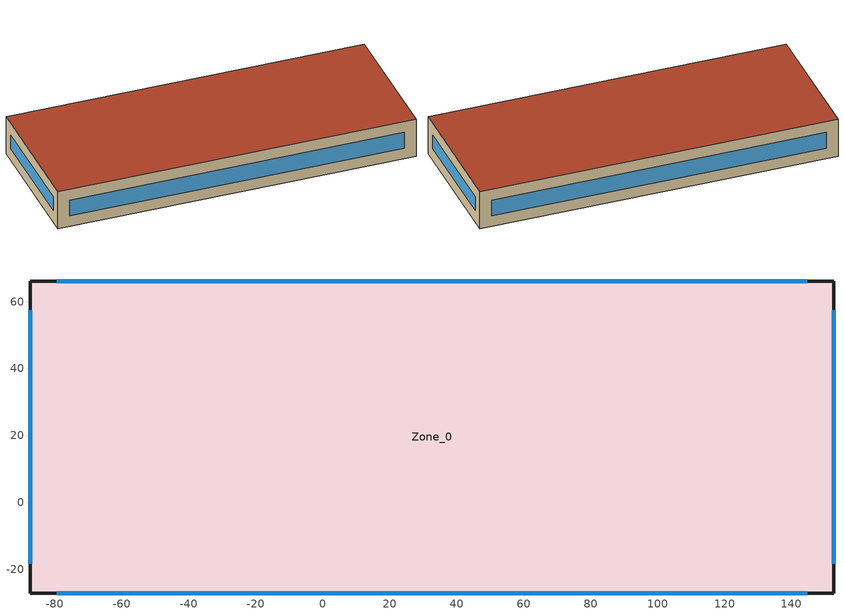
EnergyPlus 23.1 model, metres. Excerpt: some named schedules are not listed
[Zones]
Zone_0
 floor ground (Zone_0:f4UnderGroundSlabCF): -87.46,-27.04 -87.46,66.16 152.7,66.16 152.7,-27.04 z0
 wall outside (90.1-2019 Nonresidential CZ 4 Exterior Wall (Mass)): -87.46,-27.04 152.7,-27.04 152.7,66.16 -87.46,66.16 -87.46,-27.04 z0:27.67
 window (90.1-2019 Nonresidential CZ 0 Glazing (Operable)): -79.55,-27.04 144.79,-27.04 / 144.79,66.16 -79.55,66.16 z7.91:19.76; 152.7,-18.31 152.7,57.44 / -87.46,57.44 -87.46,-18.31 z8.73:18.94
 roof outside (90.1-2019 Nonresidential CZ 4 Exterior Roof (Mass)): -87.46,-27.04 152.7,-27.04 152.7,66.16 -87.46,66.16 z27.67
[Site:GroundTemperature:BuildingSurface]
18, 18, 18, 18, 18, 18, 18, 18, 18, 18, 18, 18
[Site:GroundReflectance]
0.2, 0.2, 0.2, 0.2, 0.2, 0.2, 0.2, 0.2, 0.2, 0.2, 0.2, 0.2
[Site:GroundReflectance:SnowModifier]
1, 1
[Site:WeatherStation]
Wind Sensor Height Above Ground {m}=10; Wind Speed Profile Exponent=0.22; Wind Speed Profile Boundary Layer Thickness {m}=370; Air Temperature Sensor Height Above Ground {m}=1.5
[SizingPeriod:WeatherFileConditionType] Use Weather File Daylight Saving Period=No; Use Weather File Rain and Snow Indicators=No
Name | Period Selection | Day Type
Extreme Summer Weather Period for Design | SummerExtreme | SummerDesignDay
Extreme Winter Weather Period for Design | WinterExtreme | WinterDesignDay
[Building]
Building: North Axis {deg}=0; Terrain=Suburbs; Loads Convergence Tolerance Value=0.04; Temperature Convergence Tolerance Value {deltaC}=0.25; Solar Distribution=FullExterior; Maximum Number of Warmup Days=30; Minimum Number of Warmup Days=7
[Construction]
90.1-2019 Nonresidential CZ 4 Exterior Wall (Mass): Stucco_0.025_90.1-2019 Nonresidential CZ 4 Exterior Wall (Mass), Concrete_0.203_90.1-2019 Nonresidential CZ 4 Exterior Wall (Mass), Mineral Wool_0.06331905318300173_90.1-2019 Nonresidential CZ 4 Exterior Wall (Mass), Plaster_0.013_90.1-2019 Nonresidential CZ 4 Exterior Wall (Mass)
90.1-2019 Nonresidential CZ 4 Exterior Roof (Mass): Vaporpermeable Felt_0.003_90.1-2019 Nonresidential CZ 4 Exterior Roof (Mass), XPS Board_0.18072507016394368_90.1-2019 Nonresidential CZ 4 Exterior Roof (Mass), Concrete_0.203_90.1-2019 Nonresidential CZ 4 Exterior Roof (Mass), Acoustic Tile_0.005_90.1-2019 Nonresidential CZ 4 Exterior Roof (Mass)
90.1-2019 Nonresidential CZ 0 Glazing (Operable): 90.1-2019 Nonresidential CZ 0 Glazing (Operable)Window
[Material]
Stucco_0.025_90.1-2019 Nonresidential CZ 4 Exterior Wall (Mass): Roughness=Smooth; @90.1-2019 Nonresidential CZ 4 Exterior Wall (Mass):Stucco-Thickness@ [m]=0.025; @90.1-2019 Nonresidential CZ 4 Exterior Wall (Mass):Stucco-Conductivity@ [W/m-K]=0.72; @90.1-2019 Nonresidential CZ 4 Exterior Wall (Mass):Stucco-Density@ [kg/m3]=1856; @90.1-2019 Nonresidential CZ 4 Exterior Wall (Mass):Stucco-SpecificHeat@ [J/kg-K]=840; @90.1-2019 Nonresidential CZ 4 Exterior Wall (Mass):Stucco-ThermalEmittance@=0.9; @90.1-2019 Nonresidential CZ 4 Exterior Wall (Mass):Stucco-SolarAbsorptance@=0.7; @90.1-2019 Nonresidential CZ 4 Exterior Wall (Mass):Stucco-VisibleAbsorptance@=0.7
Concrete_0.203_90.1-2019 Nonresidential CZ 4 Exterior Wall (Mass): Roughness=Rough; @90.1-2019 Nonresidential CZ 4 Exterior Wall (Mass):Concrete-Thickness@ [m]=0.203; @90.1-2019 Nonresidential CZ 4 Exterior Wall (Mass):Concrete-Conductivity@ [W/m-K]=2; @90.1-2019 Nonresidential CZ 4 Exterior Wall (Mass):Concrete-Density@ [kg/m3]=2400; @90.1-2019 Nonresidential CZ 4 Exterior Wall (Mass):Concrete-SpecificHeat@ [J/kg-K]=950; @90.1-2019 Nonresidential CZ 4 Exterior Wall (Mass):Concrete-ThermalEmittance@=0.9; @90.1-2019 Nonresidential CZ 4 Exterior Wall (Mass):Concrete-SolarAbsorptance@=0.7; @90.1-2019 Nonresidential CZ 4 Exterior Wall (Mass):Concrete-VisibleAbsorptance@=0.7
Mineral Wool_0.06331905318300173_90.1-2019 Nonresidential CZ 4 Exterior Wall (Mass): Roughness=Rough; @90.1-2019 Nonresidential CZ 4 Exterior Wall (Mass):Mineral Wool-Thickness@ [m]=0.0633191; @90.1-2019 Nonresidential CZ 4 Exterior Wall (Mass):Mineral Wool-Conductivity@ [W/m-K]=0.041; @90.1-2019 Nonresidential CZ 4 Exterior Wall (Mass):Mineral Wool-Density@ [kg/m3]=155; @90.1-2019 Nonresidential CZ 4 Exterior Wall (Mass):Mineral Wool-SpecificHeat@ [J/kg-K]=1130; @90.1-2019 Nonresidential CZ 4 Exterior Wall (Mass):Mineral Wool-ThermalEmittance@=0.9; @90.1-2019 Nonresidential CZ 4 Exterior Wall (Mass):Mineral Wool-SolarAbsorptance@=0.7; @90.1-2019 Nonresidential CZ 4 Exterior Wall (Mass):Mineral Wool-VisibleAbsorptance@=0.7
Plaster_0.013_90.1-2019 Nonresidential CZ 4 Exterior Wall (Mass): Roughness=Rough; @90.1-2019 Nonresidential CZ 4 Exterior Wall (Mass):Plaster-Thickness@ [m]=0.013; @90.1-2019 Nonresidential CZ 4 Exterior Wall (Mass):Plaster-Conductivity@ [W/m-K]=1; @90.1-2019 Nonresidential CZ 4 Exterior Wall (Mass):Plaster-Density@ [kg/m3]=2000; @90.1-2019 Nonresidential CZ 4 Exterior Wall (Mass):Plaster-SpecificHeat@ [J/kg-K]=1130; @90.1-2019 Nonresidential CZ 4 Exterior Wall (Mass):Plaster-ThermalEmittance@=0.9; @90.1-2019 Nonresidential CZ 4 Exterior Wall (Mass):Plaster-SolarAbsorptance@=0.7; @90.1-2019 Nonresidential CZ 4 Exterior Wall (Mass):Plaster-VisibleAbsorptance@=0.7
Vaporpermeable Felt_0.003_90.1-2019 Nonresidential CZ 4 Exterior Roof (Mass): Roughness=Rough; @90.1-2019 Nonresidential CZ 4 Exterior Roof (Mass):Vaporpermeable Felt-Thickness@ [m]=0.003; @90.1-2019 Nonresidential CZ 4 Exterior Roof (Mass):Vaporpermeable Felt-Conductivity@ [W/m-K]=0.909091; @90.1-2019 Nonresidential CZ 4 Exterior Roof (Mass):Vaporpermeable Felt-Density@ [kg/m3]=0.5; @90.1-2019 Nonresidential CZ 4 Exterior Roof (Mass):Vaporpermeable Felt-SpecificHeat@ [J/kg-K]=1800; @90.1-2019 Nonresidential CZ 4 Exterior Roof (Mass):Vaporpermeable Felt-ThermalEmittance@=0.9; @90.1-2019 Nonresidential CZ 4 Exterior Roof (Mass):Vaporpermeable Felt-SolarAbsorptance@=0.7; @90.1-2019 Nonresidential CZ 4 Exterior Roof (Mass):Vaporpermeable Felt-VisibleAbsorptance@=0.7
XPS Board_0.18072507016394368_90.1-2019 Nonresidential CZ 4 Exterior Roof (Mass): Roughness=Rough; @90.1-2019 Nonresidential CZ 4 Exterior Roof (Mass):XPS Board-Thickness@ [m]=0.180725; @90.1-2019 Nonresidential CZ 4 Exterior Roof (Mass):XPS Board-Conductivity@ [W/m-K]=0.034; @90.1-2019 Nonresidential CZ 4 Exterior Roof (Mass):XPS Board-Density@ [kg/m3]=35; @90.1-2019 Nonresidential CZ 4 Exterior Roof (Mass):XPS Board-SpecificHeat@ [J/kg-K]=1400; @90.1-2019 Nonresidential CZ 4 Exterior Roof (Mass):XPS Board-ThermalEmittance@=0.9; @90.1-2019 Nonresidential CZ 4 Exterior Roof (Mass):XPS Board-SolarAbsorptance@=0.7; @90.1-2019 Nonresidential CZ 4 Exterior Roof (Mass):XPS Board-VisibleAbsorptance@=0.7
Concrete_0.203_90.1-2019 Nonresidential CZ 4 Exterior Roof (Mass): Roughness=Rough; @90.1-2019 Nonresidential CZ 4 Exterior Roof (Mass):Concrete-Thickness@ [m]=0.203; @90.1-2019 Nonresidential CZ 4 Exterior Roof (Mass):Concrete-Conductivity@ [W/m-K]=2; @90.1-2019 Nonresidential CZ 4 Exterior Roof (Mass):Concrete-Density@ [kg/m3]=2400; @90.1-2019 Nonresidential CZ 4 Exterior Roof (Mass):Concrete-SpecificHeat@ [J/kg-K]=950; @90.1-2019 Nonresidential CZ 4 Exterior Roof (Mass):Concrete-ThermalEmittance@=0.9; @90.1-2019 Nonresidential CZ 4 Exterior Roof (Mass):Concrete-SolarAbsorptance@=0.7; @90.1-2019 Nonresidential CZ 4 Exterior Roof (Mass):Concrete-VisibleAbsorptance@=0.7
Acoustic Tile_0.005_90.1-2019 Nonresidential CZ 4 Exterior Roof (Mass): Roughness=MediumSmooth; @90.1-2019 Nonresidential CZ 4 Exterior Roof (Mass):Acoustic Tile-Thickness@ [m]=0.005; @90.1-2019 Nonresidential CZ 4 Exterior Roof (Mass):Acoustic Tile-Conductivity@ [W/m-K]=0.06; @90.1-2019 Nonresidential CZ 4 Exterior Roof (Mass):Acoustic Tile-Density@ [kg/m3]=368; @90.1-2019 Nonresidential CZ 4 Exterior Roof (Mass):Acoustic Tile-SpecificHeat@ [J/kg-K]=590; @90.1-2019 Nonresidential CZ 4 Exterior Roof (Mass):Acoustic Tile-ThermalEmittance@=0.9; @90.1-2019 Nonresidential CZ 4 Exterior Roof (Mass):Acoustic Tile-SolarAbsorptance@=0.7; @90.1-2019 Nonresidential CZ 4 Exterior Roof (Mass):Acoustic Tile-VisibleAbsorptance@=0.7
[WindowMaterial:SimpleGlazingSystem]
90.1-2019 Nonresidential CZ 0 Glazing (Operable)Window: @90.1-2019 Nonresidential CZ 0 Glazing (Operable)-UValue@=3.52052; @90.1-2019 Nonresidential CZ 0 Glazing (Operable)-SolarHeatGainCoefficient@=0.2; @90.1-2019 Nonresidential CZ 0 Glazing (Operable)-VisibleTransmittance@=0.22
[Construction:FfactorGroundFloor]
Zone_0:f4UnderGroundSlabCF: 0.73, 22382.6, 666.71
[Zone]
Zone_0: Rotation [deg]=0; Type=1; Multiplier=1; Volume [m3]=619271; Area [m2]=22382.6; Zone Inside Convection Algorithm=TARP; Zone Outside Convection Algorithm=DOE-2
[People]
People Zone_0: Zone or ZoneList=Zone_0; OccupancySchedule=occOffice; Number of People Calculation Method=People/Area; PeopleDensity [person/m2]=0.2; Fraction Radiant=0.3; Sensible Heat Fraction=AUTOCALCULATE; Activity Level Schedule=Zone_0PeopleActivity; Carbon Dioxide Generation Rate [m3/s-W]=3.82E-08; Enable ASHRAE 55 Comfort Warnings=No; Mean Radiant Temperature Calculation Type=ZoneAveraged; Work Efficiency Schedule=Zone_0WorkEfficiency; Clothing Insulation Calculation Method=DynamicClothingModelASHRAE55; Air Velocity Schedule=AirSpeed 0; Thermal Comfort Model 1 Type=AdaptiveASH55; Thermal Comfort Model 2 Type=Pierce; Thermal Comfort Model 3 Type=Fanger
[ElectricEquipment]
Zone_0 Equipment: Zone or ZoneList=Zone_0; EquipmentAvailibilitySchedule=equipOffice; Design Level Calculation Method=Watts/Area; EquipmentPowerDensity [W/m2]=10; Fraction Latent=0; Fraction Radiant=.2; Fraction Lost=0
[Lights]
Zone_0 General lighting: Zone or ZoneList=Zone_0; LightsAvailibilitySchedule=lightsOffice; Design Level Calculation Method=Watts/Area; LightingPowerDensity [W/m2]=12; Return Air Fraction=0; Fraction Radiant=.42; Fraction Visible=.18; Fraction Replaceable=1
[Daylighting:Controls]
Zone_0_DaylCtrl: Zone=Zone_0; Daylighting Method=SplitFlux; @Zone_0-LightsAvailibilitySchedule@=lightsOffice; Lighting control type { 1 = continuous,2 = stepped,3 = continuous / off}=Continuous; Minimum Input Power Fraction for Continuous Dimming Control=0.1; Minimum Light Output Fraction for Continuous Dimming Control=0.1; Number of Stepped Control Steps=3; Probability Lighting will be Reset When Needed in Manual Stepped Control=1; Maximum Allowable Discomfort Glare Index=22; Daylighting Reference Point 1=Zone_0_DaylCtrlRefPt1; Fraction of Zone Controlled by Reference Point 1=1; @Zone_0-IlluminanceSetpoint@ [lux at Reference Point 1]=500
[ZoneVentilation:WindandStackOpenArea]
Zone_0NatVent_Buoy: Zone=Zone_0; Opening Area {m2}=5490.2; Opening Area Fraction Schedule=NatVentAvail_Zone_0; Opening Effectiveness=0; Effective Angle {deg}=0; Height Difference {m}=2.86974; Discharge Coefficient for Opening=0.6; Minimum Indoor Temperature {C}=22; Maximum Indoor Temperature {C}=100; Delta Temperature {deltaC}=1; Minimum Outdoor Temperature {C}=0; Maximum Outdoor Temperature {C}=30; Maximum Wind Speed {m/s}=40
[ZoneInfiltration:DesignFlowRate]
Zone_0Infiltration: Zone or ZoneList=Zone_0; Schedule=On; Design Flow Rate Calculation Method=AirChanges/Hour; @Zone_0-InfiltrationAch@ [Air Changes per Hour]=0.1; @Zone_0-InfiltrationConstantCoefficient@=1; @Zone_0-InfiltrationTemperatureCoefficient@=0; @Zone_0-InfiltrationWindVelocityCoefficient@=0; @Zone_0-InfiltrationWindVelocitySquaredCoefficient@=0
[Zone equipment]
Zone_0: Zone_0 Ideal Loads Air
[Sizing:Zone]
Zone_0: Zone Cooling Design Supply Air Temperature Input Method=SupplyAirTemperature; Zone Cooling Design Supply Air Temperature {C}=12; Zone Heating Design Supply Air Temperature Input Method=SupplyAirTemperature; Zone Heating Design Supply Air Temperature {C}=35; Zone Cooling Design Supply Air Humidity Ratio {kgWater/kgDryAir}=0.009; Zone Heating Design Supply Air Humidity Ratio {kgWater/kgDryAir}=0.004; Design Specification Outdoor Air Object=Zone_0MinFreshAir; Zone Heating Sizing Factor=1.15; Zone Cooling Sizing Factor=1.15; Cooling Design Air Flow Method=DesignDay; Heating Design Air Flow Method=DesignDay
[ZoneControl:Thermostat]
Zone_0 Thermostat: Zone or ZoneList=Zone_0; Control Type Schedule=Zone_0_ZoneControlTypeSched; Control 1=Dual Setpoint - Zone Zone_0
[ThermostatSetpoint:DualSetpoint]
Dual Setpoint - Zone Zone_0: Heating Setpoint Temperature Schedule=Zone_0Heating_SP_Sch; Cooling Setpoint Temperature Schedule=Zone_0Cooling_SP_Sch
[DesignSpecification:OutdoorAir]
Zone_0MinFreshAir: Outdoor Air Method=Sum; @Zone_0-MinFreshAirPerson@ [m3/s-person]=0.01; @Zone_0-MinFreshAirArea@ [m3/s-m2]=0.001; MechVentSchedule=AllOn
[Schedule:Constant]
On: 1
AirSpeed 0: 0
Zone_0PeopleActivity: Any Number, 125.28
Zone_0WorkEfficiency: Any Number, 0
Zone_0_ZoneControlTypeSched: 4
[Schedule:Year]
occOffice: Fraction, occOffice_0, 1, 1, 12, 31
lightsOffice: Fraction, lightsOffice_0, 1, 1, 12, 31
equipOffice: Fraction, equipOffice_0, 1, 1, 12, 31
NatVentAvail_Zone_0: Fraction, NatVentAvail_Zone_0_0, 1, 1, 1, 7, NatVentAvail_Zone_0_1, 1, 8, 1, 14, NatVentAvail_Zone_0_2, 1, 15, 1, 21, NatVentAvail_Zone_0_3, 1, 22, 1, 28, NatVentAvail_Zone_0_4, 1, 29, 2, 4, NatVentAvail_Zone_0_5, 2, 5, 2, 11, NatVentAvail_Zone_0_6, 2, 12, 2, 18, NatVentAvail_Zone_0_7, 2, 19, 2, 25, NatVentAvail_Zone_0_8, 2, 26, 3, 4, NatVentAvail_Zone_0_9, 3, 5, 3, 11, NatVentAvail_Zone_0_10, 3, 12, 3, 18, NatVentAvail_Zone_0_11, 3, 19, 3, 25, NatVentAvail_Zone_0_12, 3, 26, 4, 1, NatVentAvail_Zone_0_13, 4, 2, 4, 8, NatVentAvail_Zone_0_14, 4, 9, 4, 15, NatVentAvail_Zone_0_15, 4, 16, 4, 22, NatVentAvail_Zone_0_16, 4, 23, 4, 29, NatVentAvail_Zone_0_17, 4, 30, 5, 6, NatVentAvail_Zone_0_18, 5, 7, 5, 13, NatVentAvail_Zone_0_19, 5, 14, 5, 20, NatVentAvail_Zone_0_20, 5, 21, 5, 27, NatVentAvail_Zone_0_21, 5, 28, 6, 3, NatVentAvail_Zone_0_22, 6, 4, 6, 10, NatVentAvail_Zone_0_23, 6, 11, 6, 17, NatVentAvail_Zone_0_24, 6, 18, 6, 24, NatVentAvail_Zone_0_25, 6, 25, 7, 1, NatVentAvail_Zone_0_26, 7, 2, 7, 8, NatVentAvail_Zone_0_27, 7, 9, 7, 15, NatVentAvail_Zone_0_28, 7, 16, 7, 22, NatVentAvail_Zone_0_29, 7, 23, 7, 29, NatVentAvail_Zone_0_30, 7, 30, 8, 5, NatVentAvail_Zone_0_31, 8, 6, 8, 12, NatVentAvail_Zone_0_32, 8, 13, 8, 19, NatVentAvail_Zone_0_33, 8, 20, 8, 26, NatVentAvail_Zone_0_34, 8, 27, 9, 2, NatVentAvail_Zone_0_35, 9, 3, 9, 9, NatVentAvail_Zone_0_36, 9, 10, 9, 16, NatVentAvail_Zone_0_37, 9, 17, 9, 23, NatVentAvail_Zone_0_38, 9, 24, 9, 30, NatVentAvail_Zone_0_39, 10, 1, 10, 7, NatVentAvail_Zone_0_40, 10, 8, 10, 14, NatVentAvail_Zone_0_41, 10, 15, 10, 21, NatVentAvail_Zone_0_42, 10, 22, 10, 28, NatVentAvail_Zone_0_43, 10, 29, 11, 4, NatVentAvail_Zone_0_44, 11, 5, 11, 11, NatVentAvail_Zone_0_45, 11, 12, 11, 18, NatVentAvail_Zone_0_46, 11, 19, 11, 25, NatVentAvail_Zone_0_47, 11, 26, 12, 2, NatVentAvail_Zone_0_48, 12, 3, 12, 9, NatVentAvail_Zone_0_49, 12, 10, 12, 16, NatVentAvail_Zone_0_50, 12, 17, 12, 23, NatVentAvail_Zone_0_51, 12, 24, 12, 30, NatVentAvail_Zone_0_52, 12, 31, 12, 31
[Schedule:Week:Daily]
occOffice_0: a161d1f9-eeb0-4fe7-a6d1-821753998231, 6675c276-0ec1-482d-9e33-ff590f2e253a, 6675c276-0ec1-482d-9e33-ff590f2e253a, 6675c276-0ec1-482d-9e33-ff590f2e253a, 6675c276-0ec1-482d-9e33-ff590f2e253a, 6675c276-0ec1-482d-9e33-ff590f2e253a, a161d1f9-eeb0-4fe7-a6d1-821753998231, a161d1f9-eeb0-4fe7-a6d1-821753998231, a161d1f9-eeb0-4fe7-a6d1-821753998231, a161d1f9-eeb0-4fe7-a6d1-821753998231, a161d1f9-eeb0-4fe7-a6d1-821753998231, a161d1f9-eeb0-4fe7-a6d1-821753998231
lightsOffice_0: a161d1f9-eeb0-4fe7-a6d1-821753998231, 27946ad6-492a-4ebf-8ee9-13e3bc375e81, 27946ad6-492a-4ebf-8ee9-13e3bc375e81, 27946ad6-492a-4ebf-8ee9-13e3bc375e81, 27946ad6-492a-4ebf-8ee9-13e3bc375e81, 27946ad6-492a-4ebf-8ee9-13e3bc375e81, a161d1f9-eeb0-4fe7-a6d1-821753998231, a161d1f9-eeb0-4fe7-a6d1-821753998231, a161d1f9-eeb0-4fe7-a6d1-821753998231, a161d1f9-eeb0-4fe7-a6d1-821753998231, a161d1f9-eeb0-4fe7-a6d1-821753998231, a161d1f9-eeb0-4fe7-a6d1-821753998231
equipOffice_0: 05152c5e-598e-4807-bd72-2eb28c3debfe, 5981f561-5591-4739-978a-a98e3fee4181, 5981f561-5591-4739-978a-a98e3fee4181, 5981f561-5591-4739-978a-a98e3fee4181, 5981f561-5591-4739-978a-a98e3fee4181, 5981f561-5591-4739-978a-a98e3fee4181, 05152c5e-598e-4807-bd72-2eb28c3debfe, 05152c5e-598e-4807-bd72-2eb28c3debfe, 05152c5e-598e-4807-bd72-2eb28c3debfe, 05152c5e-598e-4807-bd72-2eb28c3debfe, 05152c5e-598e-4807-bd72-2eb28c3debfe, 05152c5e-598e-4807-bd72-2eb28c3debfe
NatVentAvail_Zone_0_0: 36906bc3-1a63-4c82-9e27-e188386f0444, 7613911d-1b25-405e-bebd-27086a932472, 6ce9d0d2-591d-4cc3-856a-4f943ed237c2, db887ac9-292b-4600-b506-8d3defdee7c6, f7230a5e-f640-4105-9472-0c9308492266, 733aad2e-ca50-4ea1-9b72-44708f13efeb, 0e1dd764-a5bb-46be-9867-f36bdd12d550, 36906bc3-1a63-4c82-9e27-e188386f0444, 36906bc3-1a63-4c82-9e27-e188386f0444, 36906bc3-1a63-4c82-9e27-e188386f0444, 36906bc3-1a63-4c82-9e27-e188386f0444, 36906bc3-1a63-4c82-9e27-e188386f0444
NatVentAvail_Zone_0_1: a6e673ad-f173-497f-b180-09ff510c890f, cdc63067-1f09-40b0-a245-c2a19bc29427, f61117b1-699e-414e-826f-e47e57d30bf0, f4b046e2-50e2-4c18-8842-dea008213cf3, c81be9fa-0114-486f-966c-035e93f8f332, ef10165a-121f-4c24-bfa3-18eb091a5621, 61a35062-b924-4901-a875-3cefe49f97eb, a6e673ad-f173-497f-b180-09ff510c890f, a6e673ad-f173-497f-b180-09ff510c890f, a6e673ad-f173-497f-b180-09ff510c890f, a6e673ad-f173-497f-b180-09ff510c890f, a6e673ad-f173-497f-b180-09ff510c890f
NatVentAvail_Zone_0_2: f1f21898-8b0c-48ff-9e7d-df8ccd4bcd41, 06f2fa7e-d172-4ce2-9f2b-94ce8b89e562, c81be9fa-0114-486f-966c-035e93f8f332, eb8ceed7-3eaa-4a71-a1f6-4c68a0e36b8a, 7613911d-1b25-405e-bebd-27086a932472, 5a834ae0-9dfc-4d6a-927a-5727c3cfc7eb, 592860b4-e941-4a13-b391-b0fe20102502, f1f21898-8b0c-48ff-9e7d-df8ccd4bcd41, f1f21898-8b0c-48ff-9e7d-df8ccd4bcd41, f1f21898-8b0c-48ff-9e7d-df8ccd4bcd41, f1f21898-8b0c-48ff-9e7d-df8ccd4bcd41, f1f21898-8b0c-48ff-9e7d-df8ccd4bcd41
NatVentAvail_Zone_0_3: c82b09ec-2100-4e34-9c13-79d9dde48e64, d9c8e21d-0fa8-43c6-ac89-1554ad9318e0, b1c82abb-1488-4673-b72c-0f3c15ddab4c, 9a67811a-7b0e-47a0-81d4-6b86fd4bb941, caa1d1d0-7cdb-4702-9150-d1077b05f548, 36906bc3-1a63-4c82-9e27-e188386f0444, dcab8ae8-a828-4932-8ce2-425a9a34a0ce, c82b09ec-2100-4e34-9c13-79d9dde48e64, c82b09ec-2100-4e34-9c13-79d9dde48e64, c82b09ec-2100-4e34-9c13-79d9dde48e64, c82b09ec-2100-4e34-9c13-79d9dde48e64, c82b09ec-2100-4e34-9c13-79d9dde48e64
NatVentAvail_Zone_0_4: 91d36f10-59cb-4dd1-945a-700018464fa1, a340e3f5-7aec-49be-b8ef-de0562f9c3a7, 9be097ed-d6bb-4231-aeab-fbd7d20909b5, 2742d0ca-fe1a-4959-9a53-e580e1fb4132, caffc680-dc27-406a-bd83-0c0cc4f52b93, dea15dd7-4b34-4a36-87fc-80664f9b1a99, a340e3f5-7aec-49be-b8ef-de0562f9c3a7, 91d36f10-59cb-4dd1-945a-700018464fa1, 91d36f10-59cb-4dd1-945a-700018464fa1, 91d36f10-59cb-4dd1-945a-700018464fa1, 91d36f10-59cb-4dd1-945a-700018464fa1, 91d36f10-59cb-4dd1-945a-700018464fa1
NatVentAvail_Zone_0_5: 67a42cec-e9a3-41b5-abcf-bfd955129931, 6564d027-fab6-447f-a381-98dca30cca15, 1e8f1251-e36b-46e4-96c0-ddcdb85815b4, db21c196-65ca-4613-ab8b-f3878a9a888c, 6b543074-8071-49af-8d37-3d4eb5e01351, 21a3689e-15fc-4804-8a57-86c435726c15, b2c4a39d-d6f4-4f78-b284-349d020fe3c2, 67a42cec-e9a3-41b5-abcf-bfd955129931, 67a42cec-e9a3-41b5-abcf-bfd955129931, 67a42cec-e9a3-41b5-abcf-bfd955129931, 67a42cec-e9a3-41b5-abcf-bfd955129931, 67a42cec-e9a3-41b5-abcf-bfd955129931
NatVentAvail_Zone_0_6: c31da09b-e5bb-4386-b0cd-60753426b1f4, af2d8366-6e04-4804-bd0e-589f366530f3, 8b4fb264-eeac-4744-bd38-60ad0715fb50, 40c7cb14-3b6a-4fbf-a4a9-5ebff805ff0a, e1a1a029-78d5-44af-9a9d-852e6d8d2ebb, e406980f-642a-48d7-84e9-4cc997f7cf47, 64b0d77c-e201-4497-a21f-8c060abc5baa, c31da09b-e5bb-4386-b0cd-60753426b1f4, c31da09b-e5bb-4386-b0cd-60753426b1f4, c31da09b-e5bb-4386-b0cd-60753426b1f4, c31da09b-e5bb-4386-b0cd-60753426b1f4, c31da09b-e5bb-4386-b0cd-60753426b1f4
NatVentAvail_Zone_0_7: e9e8d553-8393-45d0-a465-b5481fd70ecb, d68c3429-2aa4-4264-ab05-2a98f8fa3047, 99bbeabd-3a6a-490d-b7c8-5c81a8f0d3e7, cb7956a5-9fe2-4281-a09a-43eeb273558f, 7ea58370-6f64-4157-8e37-cfb3f6de74d9, 1dab625e-ebcb-43a0-9d6d-4a2f796a8090, cb7815f2-d342-4981-8a76-ce6c76e65d58, e9e8d553-8393-45d0-a465-b5481fd70ecb, e9e8d553-8393-45d0-a465-b5481fd70ecb, e9e8d553-8393-45d0-a465-b5481fd70ecb, e9e8d553-8393-45d0-a465-b5481fd70ecb, e9e8d553-8393-45d0-a465-b5481fd70ecb
NatVentAvail_Zone_0_8: 84173a14-2988-4efa-b53b-af876e4a08dd, 387b69bb-021c-471a-9f44-7504a4ed94ec, bd884466-b0d9-4265-bee4-c40696d1db20, 0d6346ad-8431-429c-bbe3-13558f303c62, 9e8009b1-c132-4ce2-a763-daa1c4bec5d6, df00dcbf-009a-4bea-8f81-426594c489eb, 3f70177b-59de-4566-b7b9-23030a081000, 84173a14-2988-4efa-b53b-af876e4a08dd, 84173a14-2988-4efa-b53b-af876e4a08dd, 84173a14-2988-4efa-b53b-af876e4a08dd, 84173a14-2988-4efa-b53b-af876e4a08dd, 84173a14-2988-4efa-b53b-af876e4a08dd
NatVentAvail_Zone_0_9: ab22987e-9736-41ef-8b68-33a099f32a8f, 17feaee3-68a9-40b5-9897-3a1d65d6c44f, 3f70177b-59de-4566-b7b9-23030a081000, 2ba82d98-fd02-4cdc-90ab-ed0ee45d05c9, 5a486ab3-6ef0-45b0-807e-fb558c713372, b26c2368-e1ca-4e1e-8445-7bfe6cbdfbc1, f3e2b0a4-28f2-495f-a198-5383d86395b7, ab22987e-9736-41ef-8b68-33a099f32a8f, ab22987e-9736-41ef-8b68-33a099f32a8f, ab22987e-9736-41ef-8b68-33a099f32a8f, ab22987e-9736-41ef-8b68-33a099f32a8f, ab22987e-9736-41ef-8b68-33a099f32a8f
NatVentAvail_Zone_0_10: f2bb93aa-d983-4b2f-950e-4ba6af4144ff, 3f70177b-59de-4566-b7b9-23030a081000, 50e79f47-efdb-4857-b97a-66c9b0ca6db9, 571d3223-0bee-4234-999f-b25d9d00679a, 06e3e150-53f0-4542-8ad8-be4140d22ce5, d5d6c8c9-3d34-425f-98c7-70e2958fbd44, 42c9d0aa-494c-4c55-a7f0-aa6a03feedf1, f2bb93aa-d983-4b2f-950e-4ba6af4144ff, f2bb93aa-d983-4b2f-950e-4ba6af4144ff, f2bb93aa-d983-4b2f-950e-4ba6af4144ff, f2bb93aa-d983-4b2f-950e-4ba6af4144ff, f2bb93aa-d983-4b2f-950e-4ba6af4144ff
NatVentAvail_Zone_0_11: 3f70177b-59de-4566-b7b9-23030a081000, 2afd5e50-9ad2-4f4c-8c49-b640ab4d36d0, 211a83ac-defd-4e80-87a9-89f0db993069, 9fd99b48-0ed3-4da5-8dd8-f7dd8962d717, 118239ce-88c8-4907-b287-48528ef97a1e, ea46bcdf-f71c-4a7f-8586-d8a2ff8f1740, 8ebd6b28-9842-4d5d-9f09-7b1e204c6e80, 3f70177b-59de-4566-b7b9-23030a081000, 3f70177b-59de-4566-b7b9-23030a081000, 3f70177b-59de-4566-b7b9-23030a081000, 3f70177b-59de-4566-b7b9-23030a081000, 3f70177b-59de-4566-b7b9-23030a081000
NatVentAvail_Zone_0_12: e50eeae9-f7cc-4e6e-b793-a17deea45fbe, f2c87254-52c1-4ca4-ae39-6965747ad305, d7a10b45-5c76-4bc5-aa60-6144c0988087, 8dfbec89-100e-49b9-9a02-b4f9b77c2ef0, 3cf5d77e-6e94-40b9-be56-bdcd9e51e818, bdd82ec1-b080-4b74-b7e9-0c3bd73d7eef, 75575b1e-79ec-4ba6-b82b-230bd8fa5ebc, e50eeae9-f7cc-4e6e-b793-a17deea45fbe, e50eeae9-f7cc-4e6e-b793-a17deea45fbe, e50eeae9-f7cc-4e6e-b793-a17deea45fbe, e50eeae9-f7cc-4e6e-b793-a17deea45fbe, e50eeae9-f7cc-4e6e-b793-a17deea45fbe
NatVentAvail_Zone_0_13: 081e29a6-057f-4805-ba50-3830fa505c85, b63a3c4c-d28f-4657-8535-995388af987d, f29133da-243b-4f6f-b5e1-0263a51578b3, f0ac0bdb-cd9f-4de3-89b4-46be61ef2813, 25b95d30-31f3-45d8-8e98-22a8a62139ad, a6a76236-0b6d-435f-82ab-798d561495ea, 94c41c45-c7bf-4712-8a64-e5bbf8307b7a, 081e29a6-057f-4805-ba50-3830fa505c85, 081e29a6-057f-4805-ba50-3830fa505c85, 081e29a6-057f-4805-ba50-3830fa505c85, 081e29a6-057f-4805-ba50-3830fa505c85, 081e29a6-057f-4805-ba50-3830fa505c85
NatVentAvail_Zone_0_14: 707541cb-78dd-4f70-ad66-a5d1e92751eb, 35aa3ed7-1772-4b33-b166-2af5805db32c, 4f951f1c-34e4-4c17-a9c6-8c46470490ab, 4bd58179-e708-42f4-8236-e9fbe2de5aa8, 523ccb29-9257-4428-b43f-9f0fc573c282, e9c32626-2647-47e1-a85d-9cac843428f0, 54273e60-ec1d-4043-8238-ce46660ade7a, 707541cb-78dd-4f70-ad66-a5d1e92751eb, 707541cb-78dd-4f70-ad66-a5d1e92751eb, 707541cb-78dd-4f70-ad66-a5d1e92751eb, 707541cb-78dd-4f70-ad66-a5d1e92751eb, 707541cb-78dd-4f70-ad66-a5d1e92751eb
NatVentAvail_Zone_0_15: 10118310-7d5a-4715-8566-de5c3de3981f, 06741294-5833-4e31-ad68-838979459895, 68abf38a-1d83-4549-9c76-c570dc2878df, ff295e8c-cc29-4e46-b9d5-3007221fa879, da7d4a22-fa4d-46c2-bb02-6572c82d1c3c, 1e4e4d27-6e87-4d3d-bf66-932c9672af84, 2c75ad0b-337e-4cd9-b25c-2daabb322f11, 10118310-7d5a-4715-8566-de5c3de3981f, 10118310-7d5a-4715-8566-de5c3de3981f, 10118310-7d5a-4715-8566-de5c3de3981f, 10118310-7d5a-4715-8566-de5c3de3981f, 10118310-7d5a-4715-8566-de5c3de3981f
NatVentAvail_Zone_0_16: 87f389e0-94b0-4cc2-ba18-8709f024ce2a, 96ed2df3-d142-4f2c-871d-758a15635de1, 249bce5a-0774-40c6-9f85-df4ef296834e, 30ea140c-6c88-4e97-81db-4975959954d6, c14aa522-72e4-4dfa-a459-4a5fb4358b72, 348b08db-8a62-439a-809f-46e82555625c, 4bd7ea16-519c-4634-b68f-004d68130a8f, 87f389e0-94b0-4cc2-ba18-8709f024ce2a, 87f389e0-94b0-4cc2-ba18-8709f024ce2a, 87f389e0-94b0-4cc2-ba18-8709f024ce2a, 87f389e0-94b0-4cc2-ba18-8709f024ce2a, 87f389e0-94b0-4cc2-ba18-8709f024ce2a
NatVentAvail_Zone_0_17: f3efa42f-93a6-44b8-b70f-592c1cda89b1, 730f9c39-d95c-4a23-8645-99114cb39c94, 7e5e485f-2869-491a-983d-a85aa4550dfd, a6b874a5-943a-408e-bf75-fa09d8206648, bcdfd2f6-9c3b-4b61-9d79-88a2d6bf78f4, 64bd7406-1b60-4cf5-9d42-571e42baf59d, 7e4ebc71-b4bf-4985-a873-4f9e7825b917, f3efa42f-93a6-44b8-b70f-592c1cda89b1, f3efa42f-93a6-44b8-b70f-592c1cda89b1, f3efa42f-93a6-44b8-b70f-592c1cda89b1, f3efa42f-93a6-44b8-b70f-592c1cda89b1, f3efa42f-93a6-44b8-b70f-592c1cda89b1
NatVentAvail_Zone_0_18: 4b15fbf3-0f7a-4b33-8567-357ee430f815, dd29bca1-1bc7-46ee-83ab-0e73e10ffbc7, 9a84e281-cbf6-456b-9031-5ca8feabd354, 4b15fbf3-0f7a-4b33-8567-357ee430f815, 5113a3ad-5754-4baf-9e2b-75700fbcdb62, 6fbe1ae0-f8de-4982-883a-659ff9381788, 7e7a8ab6-3e85-419d-9d11-f65414a7695f, 4b15fbf3-0f7a-4b33-8567-357ee430f815, 4b15fbf3-0f7a-4b33-8567-357ee430f815, 4b15fbf3-0f7a-4b33-8567-357ee430f815, 4b15fbf3-0f7a-4b33-8567-357ee430f815, 4b15fbf3-0f7a-4b33-8567-357ee430f815
NatVentAvail_Zone_0_19: 94a9cd2f-a26e-4a30-a256-3bab1b8bd70b, 2152f12a-2914-4efd-bd1e-87ca05f2cb02, 4d11ca49-e90c-4248-b71e-c0766ab5aea5, 84363c15-5376-4f75-b4f6-35cfb1b1b122, 39fc942c-3c86-4278-ae96-c14e2cbf16e1, cbd3a01d-48e0-409d-af5e-ed41dc3d30c6, 77f6d18a-866b-40eb-b45b-8d7b531070a0, 94a9cd2f-a26e-4a30-a256-3bab1b8bd70b, 94a9cd2f-a26e-4a30-a256-3bab1b8bd70b, 94a9cd2f-a26e-4a30-a256-3bab1b8bd70b, 94a9cd2f-a26e-4a30-a256-3bab1b8bd70b, 94a9cd2f-a26e-4a30-a256-3bab1b8bd70b
NatVentAvail_Zone_0_20: d4385706-76e3-46bc-922f-826e24c4885c, 33efd384-b56e-4391-8971-13da7052e6cc, 94a9cd2f-a26e-4a30-a256-3bab1b8bd70b, ced02689-29e5-47c3-93c7-21a9a53886c5, 6ea9eb9b-e87a-42b6-b9da-50a312751f29, a6573beb-fddf-481a-afde-3b4158268e73, 8a2e2446-a618-4372-b532-0998521f52ce, d4385706-76e3-46bc-922f-826e24c4885c, d4385706-76e3-46bc-922f-826e24c4885c, d4385706-76e3-46bc-922f-826e24c4885c, d4385706-76e3-46bc-922f-826e24c4885c, d4385706-76e3-46bc-922f-826e24c4885c
NatVentAvail_Zone_0_21: b7b5ebda-f09a-46c5-830f-05c7e9af194f, 6564d027-fab6-447f-a381-98dca30cca15, f01a5a99-e96d-4096-8a8e-f6f778e07d23, b6f65de1-7ee6-46f3-94b8-09e8cd5605ad, 4cbf3fd9-fde9-47c2-82d2-57238553574e, 72bc308d-eaa6-490f-b98a-22229a64021a, 5c4efc4a-0f90-4091-b6e7-b03860147360, b7b5ebda-f09a-46c5-830f-05c7e9af194f, b7b5ebda-f09a-46c5-830f-05c7e9af194f, b7b5ebda-f09a-46c5-830f-05c7e9af194f, b7b5ebda-f09a-46c5-830f-05c7e9af194f, b7b5ebda-f09a-46c5-830f-05c7e9af194f
NatVentAvail_Zone_0_22: 05407c68-daab-4dd7-8242-841bf1057fd7, ab8059a0-24b9-40ef-b2f1-b45ec50cd6a9, 0fafbf7d-2562-4eac-9fe6-f2c78bad6dea, 321e8b62-49e4-400c-abe4-3bfc240fa7c3, e7a325e8-8c5d-4cd6-8a8e-69332a9963a9, 5f853b7c-f5a1-4ecd-ab68-7e7345e71c18, a5c3b8ee-9ac3-4963-a4e4-bdb6e5bdeb3b, 05407c68-daab-4dd7-8242-841bf1057fd7, 05407c68-daab-4dd7-8242-841bf1057fd7, 05407c68-daab-4dd7-8242-841bf1057fd7, 05407c68-daab-4dd7-8242-841bf1057fd7, 05407c68-daab-4dd7-8242-841bf1057fd7
NatVentAvail_Zone_0_23: c4bc15ea-95c4-4971-9fec-03d6a929e6b0, 0c25dbc3-cf66-4d81-9cd9-c10e11e0c178, 6966292f-646b-4677-b18b-88dedfd35e9a, 96e6f0c5-b52d-4704-a4d8-897c9537ba86, 78635fa0-08a8-4b72-a791-6e1ecf116649, 7e55a7ad-9490-4ade-9005-7911e94c853e, ef1adbe9-7882-4e79-8bd7-c9fb24b11969, c4bc15ea-95c4-4971-9fec-03d6a929e6b0, c4bc15ea-95c4-4971-9fec-03d6a929e6b0, c4bc15ea-95c4-4971-9fec-03d6a929e6b0, c4bc15ea-95c4-4971-9fec-03d6a929e6b0, c4bc15ea-95c4-4971-9fec-03d6a929e6b0
NatVentAvail_Zone_0_24: 517e6245-9f34-41b6-ad06-a7917ac6db36, 34e83a4d-9765-4d20-9240-153cb6a5251c, 6c1d5770-4ad9-442e-8051-fe08332d5ace, 8df3266f-7f3e-48a2-926c-9ba1447c5b62, 3a93c7a9-c92d-42b1-b1fe-152d34649975, 4d40a122-5b22-4d9e-9229-744ad1dafffa, 711ae632-bf4e-4ca8-9610-5a49aee00880, 517e6245-9f34-41b6-ad06-a7917ac6db36, 517e6245-9f34-41b6-ad06-a7917ac6db36, 517e6245-9f34-41b6-ad06-a7917ac6db36, 517e6245-9f34-41b6-ad06-a7917ac6db36, 517e6245-9f34-41b6-ad06-a7917ac6db36
NatVentAvail_Zone_0_25: b72f00e1-9002-4aaa-a2bb-fc4df806932f, df0ad207-ec5a-4f79-a677-0fc63a2bb206, 8bd88b03-8f7b-4e01-b885-4535f46e7257, f347c6d3-745d-4d58-90a8-010f76eabc8d, aef6a14a-95c5-473a-8d6e-ca754058f56e, bf73b862-5015-41e9-b082-b3863ff7688b, ec5533f7-a75b-41bd-9b1f-c1d276d54b22, b72f00e1-9002-4aaa-a2bb-fc4df806932f, b72f00e1-9002-4aaa-a2bb-fc4df806932f, b72f00e1-9002-4aaa-a2bb-fc4df806932f, b72f00e1-9002-4aaa-a2bb-fc4df806932f, b72f00e1-9002-4aaa-a2bb-fc4df806932f
NatVentAvail_Zone_0_26: 2968661d-00fd-4b53-9bd6-7dd57c5e6c36, 261c35dc-47fe-473b-8dd4-21d0064626dd, 5e357f99-cc6f-4864-8fa7-e74e8599cfbf, 1f852efc-7b59-4aa4-a0dd-7093a7ff4a3d, 728216e7-c8be-4e52-903b-37d2eba089e9, 3ef8ae8a-00e7-49de-a394-7c42a963ba43, 3286ef8d-f78a-4f9b-8616-ac81941627fa, 2968661d-00fd-4b53-9bd6-7dd57c5e6c36, 2968661d-00fd-4b53-9bd6-7dd57c5e6c36, 2968661d-00fd-4b53-9bd6-7dd57c5e6c36, 2968661d-00fd-4b53-9bd6-7dd57c5e6c36, 2968661d-00fd-4b53-9bd6-7dd57c5e6c36
NatVentAvail_Zone_0_27: 8a96c5fc-9890-451c-afd5-07b8657ecdb8, 5a38514f-e98d-4aa7-aac6-58089af8ed33, 4d7d39f4-767e-46ca-89d5-57c385549a1d, e699e14d-2adc-40a4-9063-5261beee97ea, ce86d081-9bde-4ca3-b3a9-e63a36861a91, af406d2c-b556-45c1-9693-0485a5eb3419, bbc1e068-2ea9-4d44-b8f5-18aae75e753e, 8a96c5fc-9890-451c-afd5-07b8657ecdb8, 8a96c5fc-9890-451c-afd5-07b8657ecdb8, 8a96c5fc-9890-451c-afd5-07b8657ecdb8, 8a96c5fc-9890-451c-afd5-07b8657ecdb8, 8a96c5fc-9890-451c-afd5-07b8657ecdb8
NatVentAvail_Zone_0_28: 92d94f6f-b443-4043-8d0e-b9e98ae61f4a, 2956d8e3-5fbd-41e3-be91-f1a7dd6c60ba, 672be790-5c19-45fa-8836-8583abb678af, d327c27f-d76a-40f1-8870-af75aaa5f165, a6b874a5-943a-408e-bf75-fa09d8206648, 374feb51-044b-4e8c-823a-da982ad9e162, b7b5ebda-f09a-46c5-830f-05c7e9af194f, 92d94f6f-b443-4043-8d0e-b9e98ae61f4a, 92d94f6f-b443-4043-8d0e-b9e98ae61f4a, 92d94f6f-b443-4043-8d0e-b9e98ae61f4a, 92d94f6f-b443-4043-8d0e-b9e98ae61f4a, 92d94f6f-b443-4043-8d0e-b9e98ae61f4a
NatVentAvail_Zone_0_29: e77a378d-f18e-4777-ac75-213fbfee954e, 2b78864a-fd70-4162-a178-19263222ddc4, b9fb4245-39cf-4570-a60d-4288a13995dd, 05693547-8a13-4b34-b57c-7550cd9e7123, a6b874a5-943a-408e-bf75-fa09d8206648, a6b874a5-943a-408e-bf75-fa09d8206648, dff43a85-82b3-49a8-bda5-70e118bd25ff, e77a378d-f18e-4777-ac75-213fbfee954e, e77a378d-f18e-4777-ac75-213fbfee954e, e77a378d-f18e-4777-ac75-213fbfee954e, e77a378d-f18e-4777-ac75-213fbfee954e, e77a378d-f18e-4777-ac75-213fbfee954e
NatVentAvail_Zone_0_30: 6ec9c837-34f1-4c77-9599-89015fd565d7, 3f70177b-59de-4566-b7b9-23030a081000, 2a56948b-bdd1-405f-9f91-4ea810cab2f6, 743c3992-71cd-4b10-8537-1e1adf63f6cd, ece58372-e74f-41e0-8fb1-6ddd0f5f37b2, 5044a505-5ab5-49ad-9148-e8192a64345d, 75e82fe0-91e1-4ee8-b3e1-d4cebe3f11f8, 6ec9c837-34f1-4c77-9599-89015fd565d7, 6ec9c837-34f1-4c77-9599-89015fd565d7, 6ec9c837-34f1-4c77-9599-89015fd565d7, 6ec9c837-34f1-4c77-9599-89015fd565d7, 6ec9c837-34f1-4c77-9599-89015fd565d7
NatVentAvail_Zone_0_31: 92120fad-735c-431e-833a-d146ed2e9b65, ced02689-29e5-47c3-93c7-21a9a53886c5, b9fb4245-39cf-4570-a60d-4288a13995dd, 5a5198d9-bb01-4c49-b08e-518413652f35, 346aa5bc-5453-4212-908b-9e5bd819855d, b8185878-4ec1-48bd-9cb1-9f584224116f, 5714f6b6-5058-48f6-a593-4a11c6e30ba1, 92120fad-735c-431e-833a-d146ed2e9b65, 92120fad-735c-431e-833a-d146ed2e9b65, 92120fad-735c-431e-833a-d146ed2e9b65, 92120fad-735c-431e-833a-d146ed2e9b65, 92120fad-735c-431e-833a-d146ed2e9b65
NatVentAvail_Zone_0_32: 1955371e-81e7-454c-9817-74bafac7567b, c7d70bba-c317-46f6-b626-6728f2cdc6a6, a078f968-7561-4b78-9867-4bc7460a1c65, 3fb02d72-17a9-4554-80e1-9b4ce6cda5c9, f2d07f95-b60a-4712-a276-4ebe750badc7, cf6a81ac-b13f-400c-8e75-3ebffe92eccc, 76e5752e-89cc-47d3-92c8-8bd312db3612, 1955371e-81e7-454c-9817-74bafac7567b, 1955371e-81e7-454c-9817-74bafac7567b, 1955371e-81e7-454c-9817-74bafac7567b, 1955371e-81e7-454c-9817-74bafac7567b, 1955371e-81e7-454c-9817-74bafac7567b
NatVentAvail_Zone_0_33: b856b0c9-636f-4c69-9da1-f42b959b7b31, c4bf9d41-c385-4b76-b1fa-212b865094d8, c9f48e12-7331-479e-9419-b860d05807df, 41742a4b-c80c-4c87-a0b7-929711807666, 717a41da-ffe7-4af1-9fac-dda5ccc8cb76, f01a5a99-e96d-4096-8a8e-f6f778e07d23, ec3f7ab1-60f6-4629-ba52-d8ef03a434de, b856b0c9-636f-4c69-9da1-f42b959b7b31, b856b0c9-636f-4c69-9da1-f42b959b7b31, b856b0c9-636f-4c69-9da1-f42b959b7b31, b856b0c9-636f-4c69-9da1-f42b959b7b31, b856b0c9-636f-4c69-9da1-f42b959b7b31
NatVentAvail_Zone_0_34: 7ab7b747-ad9e-4f04-a818-c447b2f3430d, fe134514-286b-42bf-9ab6-536cfdbe8934, 7068089c-5e81-467b-9aa3-a9af426c58fb, 4b04afbd-0a3b-4075-bf84-5006bbe85b22, dc261948-b807-4291-8a62-a28e4d607e17, 262e92c8-e6ae-4ebe-bec4-6f29e294055d, 3d95da10-de1d-4553-810f-1eea0107d205, 7ab7b747-ad9e-4f04-a818-c447b2f3430d, 7ab7b747-ad9e-4f04-a818-c447b2f3430d, 7ab7b747-ad9e-4f04-a818-c447b2f3430d, 7ab7b747-ad9e-4f04-a818-c447b2f3430d, 7ab7b747-ad9e-4f04-a818-c447b2f3430d
NatVentAvail_Zone_0_35: e7a18dd5-fa11-440c-906b-d237decea714, 57d26041-5fd2-4acf-bebb-1727cf06b7f0, a6e673ad-f173-497f-b180-09ff510c890f, 39504725-2fe0-4df6-b784-4f56adefe891, 64b0d77c-e201-4497-a21f-8c060abc5baa, 191191f6-5de9-4ce2-9f15-d7f12dbf4590, c470fd26-3a3d-46a1-8b84-1748552a26db, e7a18dd5-fa11-440c-906b-d237decea714, e7a18dd5-fa11-440c-906b-d237decea714, e7a18dd5-fa11-440c-906b-d237decea714, e7a18dd5-fa11-440c-906b-d237decea714, e7a18dd5-fa11-440c-906b-d237decea714
NatVentAvail_Zone_0_36: 7d842eaf-5835-4c8c-9834-2a2c727a0b77, d4385706-76e3-46bc-922f-826e24c4885c, dbfd0c5f-44c8-4c5d-884c-12a0a25fd249, 852de672-05df-432d-babb-a512d75d9fec, 044fd030-34a2-48f2-9beb-1f5cd5e6fb20, 245274f5-88d8-4b88-a404-b74161f12ca3, 8bd88b03-8f7b-4e01-b885-4535f46e7257, 7d842eaf-5835-4c8c-9834-2a2c727a0b77, 7d842eaf-5835-4c8c-9834-2a2c727a0b77, 7d842eaf-5835-4c8c-9834-2a2c727a0b77, 7d842eaf-5835-4c8c-9834-2a2c727a0b77, 7d842eaf-5835-4c8c-9834-2a2c727a0b77
NatVentAvail_Zone_0_37: a6b874a5-943a-408e-bf75-fa09d8206648, 2a82fbba-32b3-41a7-88ee-c701e1125dcc, 1cf30e80-318c-44b8-854b-9f9cfd00adb3, 16ca8615-04ef-446c-878c-a811ebf08565, 3db02edd-9937-4fc6-94fb-e2e689e10a45, 7613911d-1b25-405e-bebd-27086a932472, a9a54546-6330-4667-9d32-92b8829f63e9, a6b874a5-943a-408e-bf75-fa09d8206648, a6b874a5-943a-408e-bf75-fa09d8206648, a6b874a5-943a-408e-bf75-fa09d8206648, a6b874a5-943a-408e-bf75-fa09d8206648, a6b874a5-943a-408e-bf75-fa09d8206648
NatVentAvail_Zone_0_38: 32127013-a4dd-49f1-8e1d-c90d5e5fec17, 8476f279-2df9-4d87-9dbf-50be2a4851ee, 7d842eaf-5835-4c8c-9834-2a2c727a0b77, 6dc17dce-8948-4c42-b467-2d97d1337122, c53a5300-ce9d-4195-9e7c-9492ed0459ce, d468c333-069f-4cca-9ff7-a5e9266f29f5, ec7ac577-2442-4894-b6fa-31a569578932, 32127013-a4dd-49f1-8e1d-c90d5e5fec17, 32127013-a4dd-49f1-8e1d-c90d5e5fec17, 32127013-a4dd-49f1-8e1d-c90d5e5fec17, 32127013-a4dd-49f1-8e1d-c90d5e5fec17, 32127013-a4dd-49f1-8e1d-c90d5e5fec17
NatVentAvail_Zone_0_39: 2cba74fa-2dda-4a54-b589-77f294499746, 8f59c90f-1d62-4aeb-a3e7-011068e1d1aa, 67db08ac-f46d-4885-a6b2-da1f69d8f1b1, 9df1cf1c-4efd-4313-a1a1-aa12ee877e87, 64fa84e0-e3e6-4df5-9b56-e1e0c3e93efd, d68ad467-4783-4696-8718-fa98da7a48ab, a6b874a5-943a-408e-bf75-fa09d8206648, 2cba74fa-2dda-4a54-b589-77f294499746, 2cba74fa-2dda-4a54-b589-77f294499746, 2cba74fa-2dda-4a54-b589-77f294499746, 2cba74fa-2dda-4a54-b589-77f294499746, 2cba74fa-2dda-4a54-b589-77f294499746
NatVentAvail_Zone_0_40: 05693547-8a13-4b34-b57c-7550cd9e7123, 0f1c64c0-de80-4270-9deb-121a3e24d5b9, 68f1c721-51ef-4fde-b8dc-0ae52e49ce34, 7ed7c955-26e7-4935-978f-42ca0708ca37, 9840201e-6b5d-43aa-a6fc-16c6d9adba59, 9f804358-deeb-47ad-84c9-c0f9822b9f85, 9c954632-15ea-49aa-8575-3c788d749ff2, 05693547-8a13-4b34-b57c-7550cd9e7123, 05693547-8a13-4b34-b57c-7550cd9e7123, 05693547-8a13-4b34-b57c-7550cd9e7123, 05693547-8a13-4b34-b57c-7550cd9e7123, 05693547-8a13-4b34-b57c-7550cd9e7123
NatVentAvail_Zone_0_41: bc003f52-6ca1-4c3a-8d50-098ca9a2326e, ff9e3698-7997-4781-97b9-66d7f2305022, f91e47ff-e7b7-4f4a-8e63-dc424d119a68, 4b8c2cc4-aee9-4d6c-a1b6-73be3df62073, 08e4f972-2154-4abc-8bcd-089b311340fa, b77cdc18-57a1-47d1-a619-1a80fc80b55c, 42ff8091-fe4c-4a4f-8e9c-29afd01f2412, bc003f52-6ca1-4c3a-8d50-098ca9a2326e, bc003f52-6ca1-4c3a-8d50-098ca9a2326e, bc003f52-6ca1-4c3a-8d50-098ca9a2326e, bc003f52-6ca1-4c3a-8d50-098ca9a2326e, bc003f52-6ca1-4c3a-8d50-098ca9a2326e
NatVentAvail_Zone_0_42: 2d2ea933-c9f2-470f-ab33-1f053ed2f92a, 0bb8fb8e-b865-49cd-aaae-604dddab8188, 636ce8ac-780f-45d0-8298-25a76ff348b0, 650d6046-1f4c-40a1-ae37-2a9228be757c, cade518a-9967-48b3-95dd-43aae9e8e40e, 936be2bc-88fd-4d8a-ac12-7951110f2a98, 3aae77c5-d6c5-4d83-8120-a8c4eee41a79, 2d2ea933-c9f2-470f-ab33-1f053ed2f92a, 2d2ea933-c9f2-470f-ab33-1f053ed2f92a, 2d2ea933-c9f2-470f-ab33-1f053ed2f92a, 2d2ea933-c9f2-470f-ab33-1f053ed2f92a, 2d2ea933-c9f2-470f-ab33-1f053ed2f92a
NatVentAvail_Zone_0_43: 84d3d953-9bb9-4a62-8d1a-13d2a3dbb6d0, e611b05c-f3d0-45cd-91b1-5f15d232b5f5, de4f0485-656e-426f-99a3-b30d14774593, 5e64e222-3733-4e0f-a430-91cac958cb3a, e5f4d583-a0fd-4136-a6ef-ed2918c56dc0, 99e941f2-29a9-4fe4-adc0-21bb64176344, 70d297ae-8cd3-4d59-bc66-a4fc49fa5669, 84d3d953-9bb9-4a62-8d1a-13d2a3dbb6d0, 84d3d953-9bb9-4a62-8d1a-13d2a3dbb6d0, 84d3d953-9bb9-4a62-8d1a-13d2a3dbb6d0, 84d3d953-9bb9-4a62-8d1a-13d2a3dbb6d0, 84d3d953-9bb9-4a62-8d1a-13d2a3dbb6d0
NatVentAvail_Zone_0_44: 28545a8b-091b-457d-aa02-02b9aae302a6, 6d664dcb-d4e7-4471-b960-98d419d14b42, 0ebb14dc-a86e-4e33-be68-1149d194d8f2, 1c7be9b5-f4ae-4cdd-8c68-dd4a9faf1da6, d582349a-febf-4e87-bfdf-53cf6892c641, a934b9b6-5192-4efd-8442-7eb44e308055, ef7dc839-5c17-4382-87eb-43eff6aec46a, 28545a8b-091b-457d-aa02-02b9aae302a6, 28545a8b-091b-457d-aa02-02b9aae302a6, 28545a8b-091b-457d-aa02-02b9aae302a6, 28545a8b-091b-457d-aa02-02b9aae302a6, 28545a8b-091b-457d-aa02-02b9aae302a6
NatVentAvail_Zone_0_45: 95970cf7-61f1-4316-8e75-842172333a64, 3f70177b-59de-4566-b7b9-23030a081000, b43604e9-5c68-4aad-884b-03f6b6e98421, 85ad1b2d-827d-4722-8f78-65d7362f4822, 67db08ac-f46d-4885-a6b2-da1f69d8f1b1, 8f6438df-8ff1-4f1d-8606-e82f4493487f, 95970cf7-61f1-4316-8e75-842172333a64, 95970cf7-61f1-4316-8e75-842172333a64, 95970cf7-61f1-4316-8e75-842172333a64, 95970cf7-61f1-4316-8e75-842172333a64, 95970cf7-61f1-4316-8e75-842172333a64, 95970cf7-61f1-4316-8e75-842172333a64
NatVentAvail_Zone_0_46: 86921209-f2bb-416c-9ffb-d0a21fdceb95, 0bb8fb8e-b865-49cd-aaae-604dddab8188, 1429368b-313c-4ec6-84f8-8433542c9990, ca68e81c-5b8a-49c4-bb1a-1365209225a0, 66a8d0a3-2e27-47a7-9238-d495b71500ba, adfd528d-8058-4eb6-9514-a3ec7367f503, 1d4e2928-54df-4a38-a073-ce61a3be9138, 86921209-f2bb-416c-9ffb-d0a21fdceb95, 86921209-f2bb-416c-9ffb-d0a21fdceb95, 86921209-f2bb-416c-9ffb-d0a21fdceb95, 86921209-f2bb-416c-9ffb-d0a21fdceb95, 86921209-f2bb-416c-9ffb-d0a21fdceb95
NatVentAvail_Zone_0_47: ae94a0ab-5d82-4c69-8417-efd872964e08, 76c0017a-1b71-4a88-8d07-ce2e6f7c4ecf, 4f7fad6f-a7f1-4606-87b5-e5414d1bf4df, e591abab-4217-4ab4-8263-263071c4c640, 36498e5a-567a-4fa5-aab9-c6e7c76c6094, 102e40df-3d27-47bd-b632-3a61bde901f9, 13f67087-9d5a-4f05-98bf-c85406d81a6b, ae94a0ab-5d82-4c69-8417-efd872964e08, ae94a0ab-5d82-4c69-8417-efd872964e08, ae94a0ab-5d82-4c69-8417-efd872964e08, ae94a0ab-5d82-4c69-8417-efd872964e08, ae94a0ab-5d82-4c69-8417-efd872964e08
NatVentAvail_Zone_0_48: d39f9d4c-c4f1-4d17-9ff0-dfc84307ed2e, 3f9305d3-aec2-4c55-acb5-45271be9b62a, 26de2bf0-ce6c-42b0-bd17-18efd2da4b35, a161d1f9-eeb0-4fe7-a6d1-821753998231, 5792ed6c-1513-4d0c-a812-1265d99e1727, 9e7b21ad-5c1d-47d6-a5be-3a75f3c6f9c7, bb2b706d-6ed4-4aed-9363-7680b9f17752, d39f9d4c-c4f1-4d17-9ff0-dfc84307ed2e, d39f9d4c-c4f1-4d17-9ff0-dfc84307ed2e, d39f9d4c-c4f1-4d17-9ff0-dfc84307ed2e, d39f9d4c-c4f1-4d17-9ff0-dfc84307ed2e, d39f9d4c-c4f1-4d17-9ff0-dfc84307ed2e
NatVentAvail_Zone_0_49: 54b0c608-395a-472c-ab84-e7245d627007, da6dab6d-d5e6-4160-b5d7-9863528dcace, 80bb3123-e2f7-48a7-a40a-2b1f3792e924, 04ad171d-1c60-4eab-ad27-120c50318ed8, 7ee02647-a881-449b-a010-8d8439dda956, e7fda1cf-6d02-472a-b21e-01fd1c0ad5c8, 7770f61e-83d6-4584-b773-29acdb7f5429, 54b0c608-395a-472c-ab84-e7245d627007, 54b0c608-395a-472c-ab84-e7245d627007, 54b0c608-395a-472c-ab84-e7245d627007, 54b0c608-395a-472c-ab84-e7245d627007, 54b0c608-395a-472c-ab84-e7245d627007
NatVentAvail_Zone_0_50: 50bb8341-f6e4-4ace-9613-0e08f359545a, 68f1c721-51ef-4fde-b8dc-0ae52e49ce34, 6ebf8d6c-98aa-46eb-8411-c932267051c6, eef74e7f-2d64-46d5-a737-ea3276ac03a4, 74764778-7f76-423e-bfb3-d3d89d6404bd, 36a13245-10cb-4293-ad92-1a131736df52, 8ee180a2-a3cc-436f-b12c-4cc391bba253, 50bb8341-f6e4-4ace-9613-0e08f359545a, 50bb8341-f6e4-4ace-9613-0e08f359545a, 50bb8341-f6e4-4ace-9613-0e08f359545a, 50bb8341-f6e4-4ace-9613-0e08f359545a, 50bb8341-f6e4-4ace-9613-0e08f359545a
